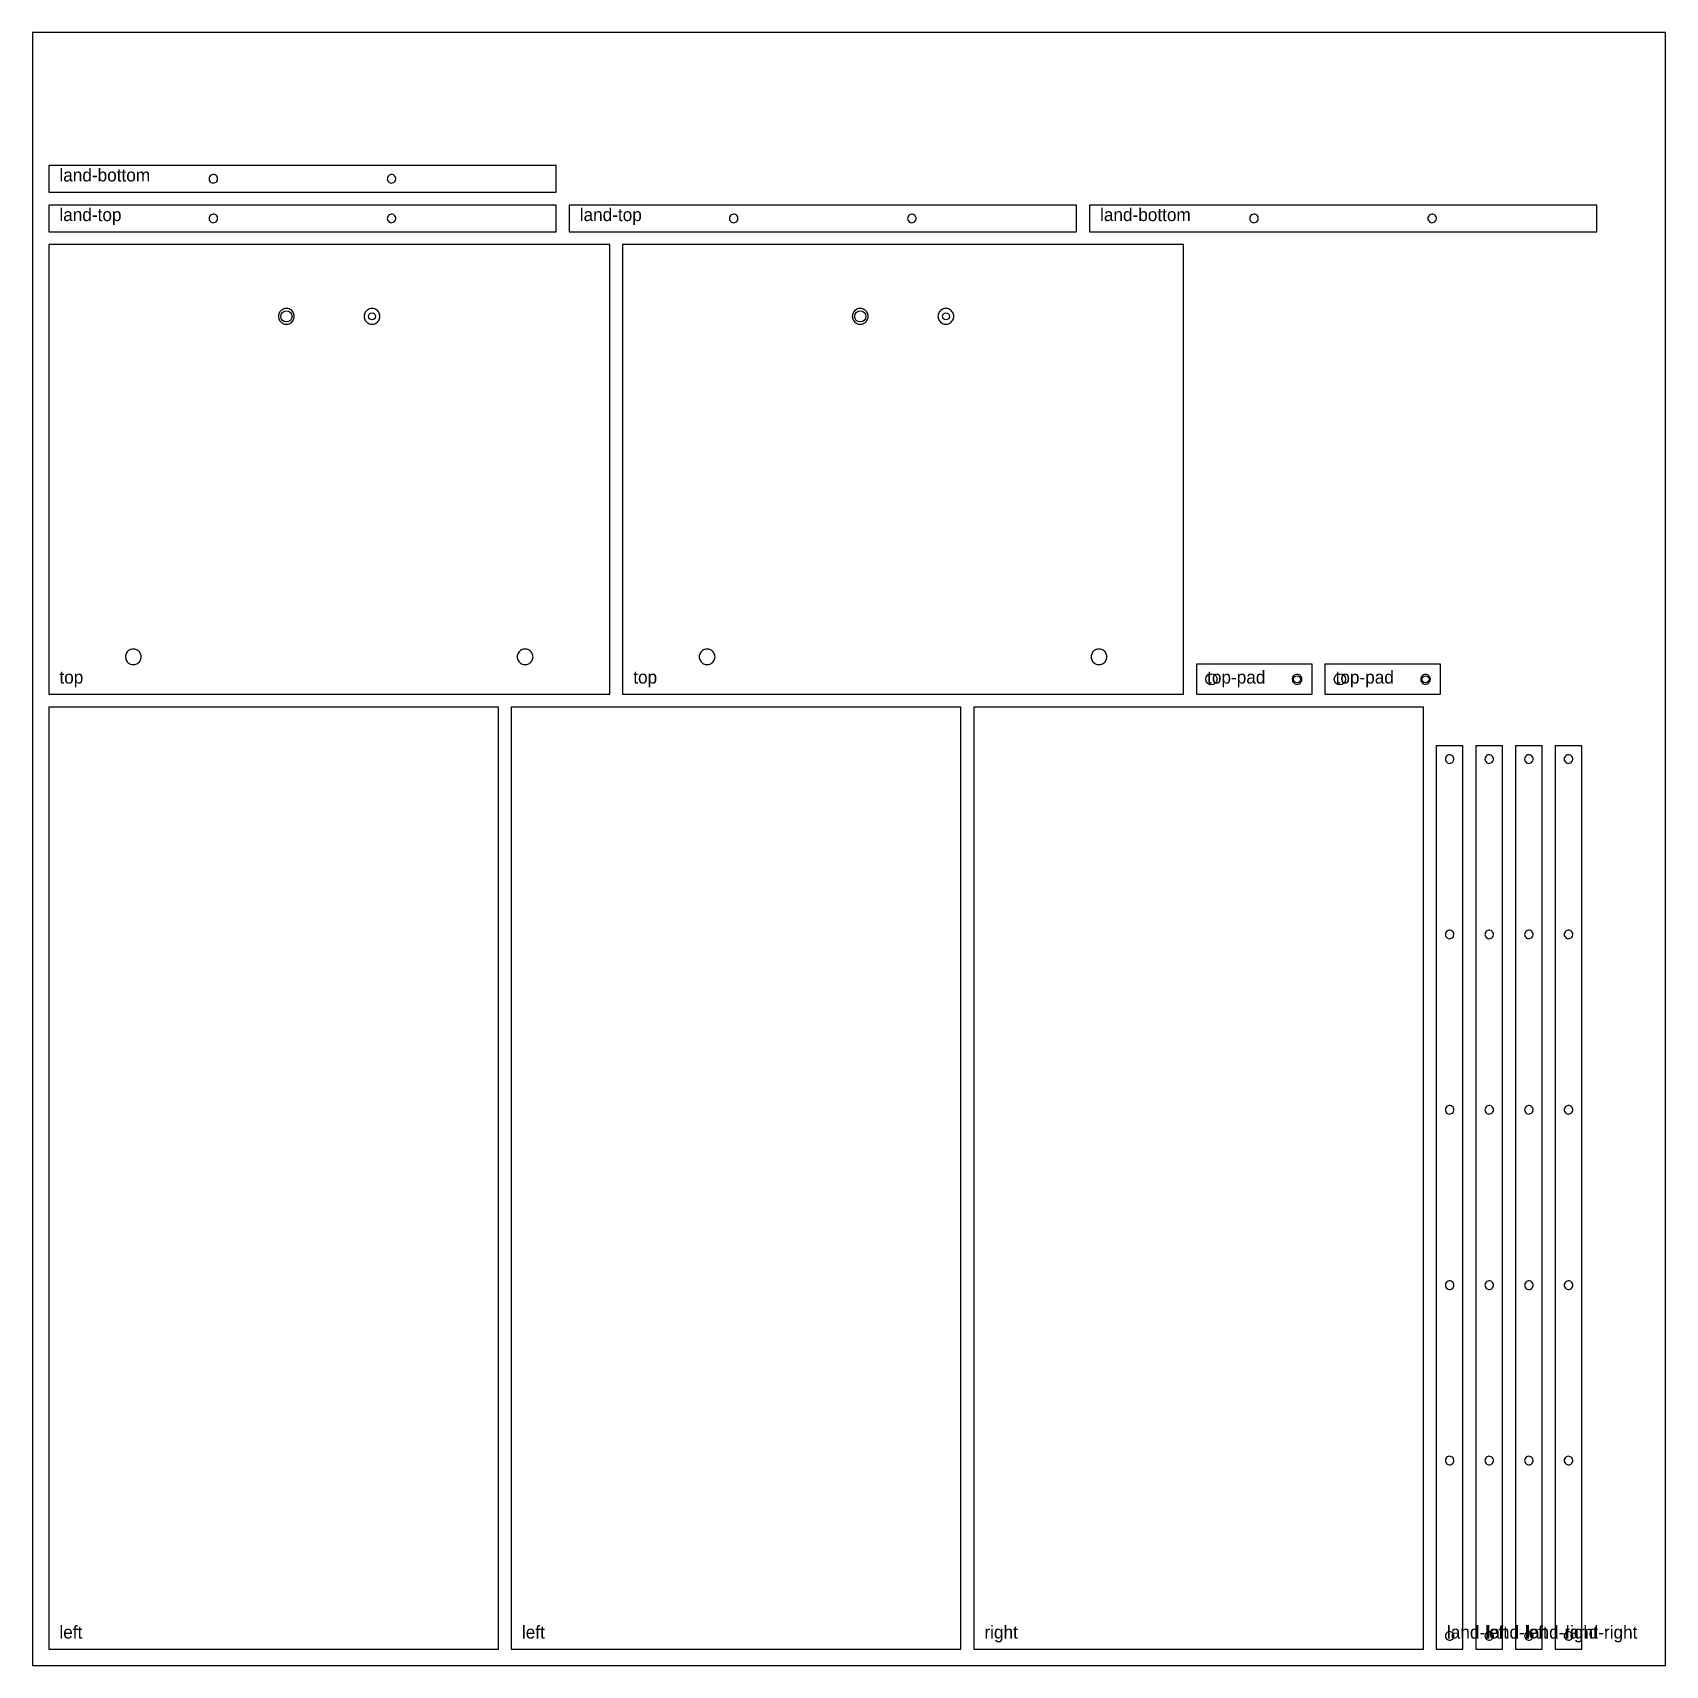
# Model space of a CAD drawing. Header units: millimetres. Extents: x 0 to 1525, y 0 to 1525.
import ezdxf

# ---------------------------------------------------------------- set-up
doc = ezdxf.new("R2010")
doc.units = ezdxf.units.MM
for name, color, linetype in [('CUT_INSIDE', 5, 'Continuous'), ('CUT_OUTSIDE', 1, 'Continuous'), ('POCKET_10MM', 3, 'Continuous'), ('POCKET_12MM', 3, 'Continuous'), ('POCKET_15MM', 3, 'Continuous')]:
    doc.layers.add(name, color=color, linetype=linetype)

msp = doc.modelspace()

# ---------------------------------------------------------------- linework, layer by layer
at = {"layer": 'CUT_INSIDE'}
for centre, radius in [((237, 1260), 5.25), ((317, 1260), 3.25), ((773, 1260), 5.25), ((853, 1260), 3.25), ((1101, 921), 5.25), ((1181, 921), 3.25), ((1221, 921), 5.25), ((1301, 921), 3.25)]:
    msp.add_circle(centre, radius, dxfattribs=at)
at = {"layer": 'CUT_OUTSIDE'}
for points in [[(15, 1376), (489, 1376), (489, 1401), (15, 1401), (15, 1376)], [(15, 1339), (489, 1339), (489, 1364), (15, 1364), (15, 1339)], [(501, 1339), (975, 1339), (975, 1364), (501, 1364), (501, 1339)], [(987, 1339), (1461, 1339), (1461, 1364), (987, 1364), (987, 1339)], [(15, 1327), (15, 907), (539, 907), (539, 1327), (15, 1327)], [(551, 1327), (551, 907), (1075, 907), (1075, 1327), (551, 1327)], [(1087, 935), (1087, 907), (1195, 907), (1195, 935), (1087, 935)], [(1207, 935), (1207, 907), (1315, 907), (1315, 935), (1207, 935)], [(435, 15), (435, 895), (15, 895), (15, 15), (435, 15)], [(867, 15), (867, 895), (447, 895), (447, 15), (867, 15)], [(879, 895), (879, 15), (1299, 15), (1299, 895), (879, 895)], [(1311, 15), (1336, 15), (1336, 859), (1311, 859), (1311, 15)], [(1348, 15), (1373, 15), (1373, 859), (1348, 859), (1348, 15)], [(1385, 15), (1410, 15), (1410, 859), (1385, 859), (1385, 15)], [(1422, 15), (1447, 15), (1447, 859), (1422, 859), (1422, 15)]]:
    msp.add_lwpolyline(points, close=True, dxfattribs=at)
at = {"layer": 'POCKET_10MM'}
for points in [[(1185.5, 921), (1185.4, 922), (1185.1, 923), (1184.5, 923.8), (1183.8, 924.5), (1183, 925.1), (1182, 925.4), (1181, 925.5), (1180, 925.4), (1179, 925.1), (1178.2, 924.5), (1177.5, 923.8), (1176.9, 923), (1176.6, 922), (1176.5, 921), (1176.6, 920), (1176.9, 919), (1177.5, 918.2), (1178.2, 917.5), (1179, 916.9), (1180, 916.6), (1181, 916.5), (1182, 916.6), (1183, 916.9), (1183.8, 917.5), (1184.5, 918.2), (1185.1, 919), (1185.4, 920), (1185.5, 921)], [(1305.5, 921), (1305.4, 922), (1305.1, 923), (1304.5, 923.8), (1303.8, 924.5), (1303, 925.1), (1302, 925.4), (1301, 925.5), (1300, 925.4), (1299, 925.1), (1298.2, 924.5), (1297.5, 923.8), (1296.9, 923), (1296.6, 922), (1296.5, 921), (1296.6, 920), (1296.9, 919), (1297.5, 918.2), (1298.2, 917.5), (1299, 916.9), (1300, 916.6), (1301, 916.5), (1302, 916.6), (1303, 916.9), (1303.8, 917.5), (1304.5, 918.2), (1305.1, 919), (1305.4, 920), (1305.5, 921)]]:
    msp.add_lwpolyline(points, close=True, dxfattribs=at)
at = {"layer": 'POCKET_12MM'}
for points in [[(164.8, 1388.5), (165, 1387.5), (165.3, 1386.6), (165.9, 1385.8), (166.7, 1385.1), (167.6, 1384.7), (168.6, 1384.5), (169.6, 1384.6), (170.5, 1384.9), (171.4, 1385.4), (172.1, 1386.1), (172.6, 1387), (172.8, 1388), (172.8, 1389), (172.6, 1390), (172.1, 1390.9), (171.4, 1391.6), (170.5, 1392.1), (169.6, 1392.4), (168.6, 1392.5), (167.6, 1392.3), (166.7, 1391.9), (165.9, 1391.2), (165.3, 1390.4), (165, 1389.5), (164.8, 1388.5)], [(331.2, 1388.5), (331.3, 1387.5), (331.7, 1386.6), (332.3, 1385.8), (333, 1385.1), (333.9, 1384.7), (334.9, 1384.5), (335.9, 1384.6), (336.9, 1384.9), (337.7, 1385.4), (338.4, 1386.1), (338.9, 1387), (339.1, 1388), (339.1, 1389), (338.9, 1390), (338.4, 1390.9), (337.7, 1391.6), (336.9, 1392.1), (335.9, 1392.4), (334.9, 1392.5), (333.9, 1392.3), (333, 1391.9), (332.3, 1391.2), (331.7, 1390.4), (331.3, 1389.5), (331.2, 1388.5)], [(164.8, 1351.5), (165, 1350.5), (165.3, 1349.6), (165.9, 1348.8), (166.7, 1348.1), (167.6, 1347.7), (168.6, 1347.5), (169.6, 1347.6), (170.5, 1347.9), (171.4, 1348.4), (172.1, 1349.1), (172.6, 1350), (172.8, 1351), (172.8, 1352), (172.6, 1353), (172.1, 1353.9), (171.4, 1354.6), (170.5, 1355.1), (169.6, 1355.4), (168.6, 1355.5), (167.6, 1355.3), (166.7, 1354.9), (165.9, 1354.2), (165.3, 1353.4), (165, 1352.5), (164.8, 1351.5)], [(331.2, 1351.5), (331.3, 1350.5), (331.7, 1349.6), (332.3, 1348.8), (333, 1348.1), (333.9, 1347.7), (334.9, 1347.5), (335.9, 1347.6), (336.9, 1347.9), (337.7, 1348.4), (338.4, 1349.1), (338.9, 1350), (339.1, 1351), (339.1, 1352), (338.9, 1353), (338.4, 1353.9), (337.7, 1354.6), (336.9, 1355.1), (335.9, 1355.4), (334.9, 1355.5), (333.9, 1355.3), (333, 1354.9), (332.3, 1354.2), (331.7, 1353.4), (331.3, 1352.5), (331.2, 1351.5)], [(650.8, 1351.5), (651, 1350.5), (651.3, 1349.6), (651.9, 1348.8), (652.7, 1348.1), (653.6, 1347.7), (654.6, 1347.5), (655.6, 1347.6), (656.5, 1347.9), (657.4, 1348.4), (658.1, 1349.1), (658.6, 1350), (658.8, 1351), (658.8, 1352), (658.6, 1353), (658.1, 1353.9), (657.4, 1354.6), (656.5, 1355.1), (655.6, 1355.4), (654.6, 1355.5), (653.6, 1355.3), (652.7, 1354.9), (651.9, 1354.2), (651.3, 1353.4), (651, 1352.5), (650.8, 1351.5)], [(817.2, 1351.5), (817.3, 1350.5), (817.7, 1349.6), (818.3, 1348.8), (819, 1348.1), (819.9, 1347.7), (820.9, 1347.5), (821.9, 1347.6), (822.9, 1347.9), (823.7, 1348.4), (824.4, 1349.1), (824.9, 1350), (825.1, 1351), (825.1, 1352), (824.9, 1353), (824.4, 1353.9), (823.7, 1354.6), (822.9, 1355.1), (821.9, 1355.4), (820.9, 1355.5), (819.9, 1355.3), (819, 1354.9), (818.3, 1354.2), (817.7, 1353.4), (817.3, 1352.5), (817.2, 1351.5)], [(1136.8, 1351.5), (1137, 1350.5), (1137.3, 1349.6), (1137.9, 1348.8), (1138.7, 1348.1), (1139.6, 1347.7), (1140.6, 1347.5), (1141.6, 1347.6), (1142.5, 1347.9), (1143.4, 1348.4), (1144.1, 1349.1), (1144.6, 1350), (1144.8, 1351), (1144.8, 1352), (1144.6, 1353), (1144.1, 1353.9), (1143.4, 1354.6), (1142.5, 1355.1), (1141.6, 1355.4), (1140.6, 1355.5), (1139.6, 1355.3), (1138.7, 1354.9), (1137.9, 1354.2), (1137.3, 1353.4), (1137, 1352.5), (1136.8, 1351.5)], [(1303.2, 1351.5), (1303.3, 1350.5), (1303.7, 1349.6), (1304.3, 1348.8), (1305, 1348.1), (1305.9, 1347.7), (1306.9, 1347.5), (1307.9, 1347.6), (1308.9, 1347.9), (1309.7, 1348.4), (1310.4, 1349.1), (1310.9, 1350), (1311.1, 1351), (1311.1, 1352), (1310.9, 1353), (1310.4, 1353.9), (1309.7, 1354.6), (1308.9, 1355.1), (1307.9, 1355.4), (1306.9, 1355.5), (1305.9, 1355.3), (1305, 1354.9), (1304.3, 1354.2), (1303.7, 1353.4), (1303.3, 1352.5), (1303.2, 1351.5)], [(1319.5, 846.5), (1319.6, 845.5), (1320, 844.6), (1320.6, 843.8), (1321.4, 843.1), (1322.3, 842.7), (1323.2, 842.5), (1324.2, 842.6), (1325.2, 842.9), (1326, 843.4), (1326.7, 844.1), (1327.2, 845), (1327.5, 846), (1327.5, 847), (1327.2, 848), (1326.7, 848.9), (1326, 849.6), (1325.2, 850.1), (1324.2, 850.4), (1323.2, 850.5), (1322.3, 850.3), (1321.4, 849.9), (1320.6, 849.2), (1320, 848.4), (1319.6, 847.5), (1319.5, 846.5)], [(1356.5, 846.5), (1356.6, 845.5), (1357, 844.6), (1357.6, 843.8), (1358.4, 843.1), (1359.3, 842.7), (1360.2, 842.5), (1361.2, 842.6), (1362.2, 842.9), (1363, 843.4), (1363.7, 844.1), (1364.2, 845), (1364.5, 846), (1364.5, 847), (1364.2, 848), (1363.7, 848.9), (1363, 849.6), (1362.2, 850.1), (1361.2, 850.4), (1360.2, 850.5), (1359.3, 850.3), (1358.4, 849.9), (1357.6, 849.2), (1357, 848.4), (1356.6, 847.5), (1356.5, 846.5)], [(1393.5, 846.5), (1393.6, 845.5), (1394, 844.6), (1394.6, 843.8), (1395.4, 843.1), (1396.3, 842.7), (1397.2, 842.5), (1398.2, 842.6), (1399.2, 842.9), (1400, 843.4), (1400.7, 844.1), (1401.2, 845), (1401.5, 846), (1401.5, 847), (1401.2, 848), (1400.7, 848.9), (1400, 849.6), (1399.2, 850.1), (1398.2, 850.4), (1397.2, 850.5), (1396.3, 850.3), (1395.4, 849.9), (1394.6, 849.2), (1394, 848.4), (1393.6, 847.5), (1393.5, 846.5)], [(1430.5, 846.5), (1430.6, 845.5), (1431, 844.6), (1431.6, 843.8), (1432.4, 843.1), (1433.3, 842.7), (1434.2, 842.5), (1435.2, 842.6), (1436.2, 842.9), (1437, 843.4), (1437.7, 844.1), (1438.2, 845), (1438.5, 846), (1438.5, 847), (1438.2, 848), (1437.7, 848.9), (1437, 849.6), (1436.2, 850.1), (1435.2, 850.4), (1434.2, 850.5), (1433.3, 850.3), (1432.4, 849.9), (1431.6, 849.2), (1431, 848.4), (1430.6, 847.5), (1430.5, 846.5)], [(1319.5, 682.7), (1319.6, 681.7), (1320, 680.8), (1320.6, 680), (1321.4, 679.3), (1322.3, 678.9), (1323.2, 678.7), (1324.2, 678.8), (1325.2, 679.1), (1326, 679.6), (1326.7, 680.3), (1327.2, 681.2), (1327.5, 682.2), (1327.5, 683.2), (1327.2, 684.2), (1326.7, 685.1), (1326, 685.8), (1325.2, 686.3), (1324.2, 686.6), (1323.2, 686.7), (1322.3, 686.5), (1321.4, 686.1), (1320.6, 685.4), (1320, 684.6), (1319.6, 683.7), (1319.5, 682.7)], [(1356.5, 682.7), (1356.6, 681.7), (1357, 680.8), (1357.6, 680), (1358.4, 679.3), (1359.3, 678.9), (1360.2, 678.7), (1361.2, 678.8), (1362.2, 679.1), (1363, 679.6), (1363.7, 680.3), (1364.2, 681.2), (1364.5, 682.2), (1364.5, 683.2), (1364.2, 684.2), (1363.7, 685.1), (1363, 685.8), (1362.2, 686.3), (1361.2, 686.6), (1360.2, 686.7), (1359.3, 686.5), (1358.4, 686.1), (1357.6, 685.4), (1357, 684.6), (1356.6, 683.7), (1356.5, 682.7)], [(1393.5, 682.7), (1393.6, 681.7), (1394, 680.8), (1394.6, 680), (1395.4, 679.3), (1396.3, 678.9), (1397.2, 678.7), (1398.2, 678.8), (1399.2, 679.1), (1400, 679.6), (1400.7, 680.3), (1401.2, 681.2), (1401.5, 682.2), (1401.5, 683.2), (1401.2, 684.2), (1400.7, 685.1), (1400, 685.8), (1399.2, 686.3), (1398.2, 686.6), (1397.2, 686.7), (1396.3, 686.5), (1395.4, 686.1), (1394.6, 685.4), (1394, 684.6), (1393.6, 683.7), (1393.5, 682.7)], [(1430.5, 682.7), (1430.6, 681.7), (1431, 680.8), (1431.6, 680), (1432.4, 679.3), (1433.3, 678.9), (1434.2, 678.7), (1435.2, 678.8), (1436.2, 679.1), (1437, 679.6), (1437.7, 680.3), (1438.2, 681.2), (1438.5, 682.2), (1438.5, 683.2), (1438.2, 684.2), (1437.7, 685.1), (1437, 685.8), (1436.2, 686.3), (1435.2, 686.6), (1434.2, 686.7), (1433.3, 686.5), (1432.4, 686.1), (1431.6, 685.4), (1431, 684.6), (1430.6, 683.7), (1430.5, 682.7)], [(1319.5, 518.9), (1319.6, 517.9), (1320, 517), (1320.6, 516.2), (1321.4, 515.5), (1322.3, 515.1), (1323.2, 514.9), (1324.2, 515), (1325.2, 515.3), (1326, 515.8), (1326.7, 516.5), (1327.2, 517.4), (1327.5, 518.4), (1327.5, 519.4), (1327.2, 520.4), (1326.7, 521.3), (1326, 522), (1325.2, 522.5), (1324.2, 522.8), (1323.2, 522.9), (1322.3, 522.7), (1321.4, 522.3), (1320.6, 521.6), (1320, 520.8), (1319.6, 519.9), (1319.5, 518.9)], [(1356.5, 518.9), (1356.6, 517.9), (1357, 517), (1357.6, 516.2), (1358.4, 515.5), (1359.3, 515.1), (1360.2, 514.9), (1361.2, 515), (1362.2, 515.3), (1363, 515.8), (1363.7, 516.5), (1364.2, 517.4), (1364.5, 518.4), (1364.5, 519.4), (1364.2, 520.4), (1363.7, 521.3), (1363, 522), (1362.2, 522.5), (1361.2, 522.8), (1360.2, 522.9), (1359.3, 522.7), (1358.4, 522.3), (1357.6, 521.6), (1357, 520.8), (1356.6, 519.9), (1356.5, 518.9)], [(1393.5, 518.9), (1393.6, 517.9), (1394, 517), (1394.6, 516.2), (1395.4, 515.5), (1396.3, 515.1), (1397.2, 514.9), (1398.2, 515), (1399.2, 515.3), (1400, 515.8), (1400.7, 516.5), (1401.2, 517.4), (1401.5, 518.4), (1401.5, 519.4), (1401.2, 520.4), (1400.7, 521.3), (1400, 522), (1399.2, 522.5), (1398.2, 522.8), (1397.2, 522.9), (1396.3, 522.7), (1395.4, 522.3), (1394.6, 521.6), (1394, 520.8), (1393.6, 519.9), (1393.5, 518.9)], [(1430.5, 518.9), (1430.6, 517.9), (1431, 517), (1431.6, 516.2), (1432.4, 515.5), (1433.3, 515.1), (1434.2, 514.9), (1435.2, 515), (1436.2, 515.3), (1437, 515.8), (1437.7, 516.5), (1438.2, 517.4), (1438.5, 518.4), (1438.5, 519.4), (1438.2, 520.4), (1437.7, 521.3), (1437, 522), (1436.2, 522.5), (1435.2, 522.8), (1434.2, 522.9), (1433.3, 522.7), (1432.4, 522.3), (1431.6, 521.6), (1431, 520.8), (1430.6, 519.9), (1430.5, 518.9)], [(1319.5, 355.1), (1319.6, 354.1), (1320, 353.2), (1320.6, 352.4), (1321.4, 351.7), (1322.3, 351.3), (1323.2, 351.1), (1324.2, 351.2), (1325.2, 351.5), (1326, 352), (1326.7, 352.7), (1327.2, 353.6), (1327.5, 354.6), (1327.5, 355.6), (1327.2, 356.6), (1326.7, 357.5), (1326, 358.2), (1325.2, 358.7), (1324.2, 359), (1323.2, 359.1), (1322.3, 358.9), (1321.4, 358.5), (1320.6, 357.8), (1320, 357), (1319.6, 356.1), (1319.5, 355.1)], [(1356.5, 355.1), (1356.6, 354.1), (1357, 353.2), (1357.6, 352.4), (1358.4, 351.7), (1359.3, 351.3), (1360.2, 351.1), (1361.2, 351.2), (1362.2, 351.5), (1363, 352), (1363.7, 352.7), (1364.2, 353.6), (1364.5, 354.6), (1364.5, 355.6), (1364.2, 356.6), (1363.7, 357.5), (1363, 358.2), (1362.2, 358.7), (1361.2, 359), (1360.2, 359.1), (1359.3, 358.9), (1358.4, 358.5), (1357.6, 357.8), (1357, 357), (1356.6, 356.1), (1356.5, 355.1)], [(1393.5, 355.1), (1393.6, 354.1), (1394, 353.2), (1394.6, 352.4), (1395.4, 351.7), (1396.3, 351.3), (1397.2, 351.1), (1398.2, 351.2), (1399.2, 351.5), (1400, 352), (1400.7, 352.7), (1401.2, 353.6), (1401.5, 354.6), (1401.5, 355.6), (1401.2, 356.6), (1400.7, 357.5), (1400, 358.2), (1399.2, 358.7), (1398.2, 359), (1397.2, 359.1), (1396.3, 358.9), (1395.4, 358.5), (1394.6, 357.8), (1394, 357), (1393.6, 356.1), (1393.5, 355.1)], [(1430.5, 355.1), (1430.6, 354.1), (1431, 353.2), (1431.6, 352.4), (1432.4, 351.7), (1433.3, 351.3), (1434.2, 351.1), (1435.2, 351.2), (1436.2, 351.5), (1437, 352), (1437.7, 352.7), (1438.2, 353.6), (1438.5, 354.6), (1438.5, 355.6), (1438.2, 356.6), (1437.7, 357.5), (1437, 358.2), (1436.2, 358.7), (1435.2, 359), (1434.2, 359.1), (1433.3, 358.9), (1432.4, 358.5), (1431.6, 357.8), (1431, 357), (1430.6, 356.1), (1430.5, 355.1)], [(1319.5, 191.3), (1319.6, 190.3), (1320, 189.4), (1320.6, 188.6), (1321.4, 187.9), (1322.3, 187.5), (1323.2, 187.3), (1324.2, 187.4), (1325.2, 187.7), (1326, 188.2), (1326.7, 188.9), (1327.2, 189.8), (1327.5, 190.8), (1327.5, 191.8), (1327.2, 192.8), (1326.7, 193.7), (1326, 194.4), (1325.2, 194.9), (1324.2, 195.2), (1323.2, 195.3), (1322.3, 195.1), (1321.4, 194.7), (1320.6, 194), (1320, 193.2), (1319.6, 192.3), (1319.5, 191.3)], [(1356.5, 191.3), (1356.6, 190.3), (1357, 189.4), (1357.6, 188.6), (1358.4, 187.9), (1359.3, 187.5), (1360.2, 187.3), (1361.2, 187.4), (1362.2, 187.7), (1363, 188.2), (1363.7, 188.9), (1364.2, 189.8), (1364.5, 190.8), (1364.5, 191.8), (1364.2, 192.8), (1363.7, 193.7), (1363, 194.4), (1362.2, 194.9), (1361.2, 195.2), (1360.2, 195.3), (1359.3, 195.1), (1358.4, 194.7), (1357.6, 194), (1357, 193.2), (1356.6, 192.3), (1356.5, 191.3)], [(1393.5, 191.3), (1393.6, 190.3), (1394, 189.4), (1394.6, 188.6), (1395.4, 187.9), (1396.3, 187.5), (1397.2, 187.3), (1398.2, 187.4), (1399.2, 187.7), (1400, 188.2), (1400.7, 188.9), (1401.2, 189.8), (1401.5, 190.8), (1401.5, 191.8), (1401.2, 192.8), (1400.7, 193.7), (1400, 194.4), (1399.2, 194.9), (1398.2, 195.2), (1397.2, 195.3), (1396.3, 195.1), (1395.4, 194.7), (1394.6, 194), (1394, 193.2), (1393.6, 192.3), (1393.5, 191.3)], [(1430.5, 191.3), (1430.6, 190.3), (1431, 189.4), (1431.6, 188.6), (1432.4, 187.9), (1433.3, 187.5), (1434.2, 187.3), (1435.2, 187.4), (1436.2, 187.7), (1437, 188.2), (1437.7, 188.9), (1438.2, 189.8), (1438.5, 190.8), (1438.5, 191.8), (1438.2, 192.8), (1437.7, 193.7), (1437, 194.4), (1436.2, 194.9), (1435.2, 195.2), (1434.2, 195.3), (1433.3, 195.1), (1432.4, 194.7), (1431.6, 194), (1431, 193.2), (1430.6, 192.3), (1430.5, 191.3)], [(1319.5, 27.5), (1319.6, 26.5), (1320, 25.6), (1320.6, 24.8), (1321.4, 24.1), (1322.3, 23.7), (1323.2, 23.5), (1324.2, 23.6), (1325.2, 23.9), (1326, 24.4), (1326.7, 25.1), (1327.2, 26), (1327.5, 27), (1327.5, 28), (1327.2, 29), (1326.7, 29.9), (1326, 30.6), (1325.2, 31.1), (1324.2, 31.4), (1323.2, 31.5), (1322.3, 31.3), (1321.4, 30.9), (1320.6, 30.2), (1320, 29.4), (1319.6, 28.5), (1319.5, 27.5)], [(1356.5, 27.5), (1356.6, 26.5), (1357, 25.6), (1357.6, 24.8), (1358.4, 24.1), (1359.3, 23.7), (1360.2, 23.5), (1361.2, 23.6), (1362.2, 23.9), (1363, 24.4), (1363.7, 25.1), (1364.2, 26), (1364.5, 27), (1364.5, 28), (1364.2, 29), (1363.7, 29.9), (1363, 30.6), (1362.2, 31.1), (1361.2, 31.4), (1360.2, 31.5), (1359.3, 31.3), (1358.4, 30.9), (1357.6, 30.2), (1357, 29.4), (1356.6, 28.5), (1356.5, 27.5)], [(1393.5, 27.5), (1393.6, 26.5), (1394, 25.6), (1394.6, 24.8), (1395.4, 24.1), (1396.3, 23.7), (1397.2, 23.5), (1398.2, 23.6), (1399.2, 23.9), (1400, 24.4), (1400.7, 25.1), (1401.2, 26), (1401.5, 27), (1401.5, 28), (1401.2, 29), (1400.7, 29.9), (1400, 30.6), (1399.2, 31.1), (1398.2, 31.4), (1397.2, 31.5), (1396.3, 31.3), (1395.4, 30.9), (1394.6, 30.2), (1394, 29.4), (1393.6, 28.5), (1393.5, 27.5)], [(1430.5, 27.5), (1430.6, 26.5), (1431, 25.6), (1431.6, 24.8), (1432.4, 24.1), (1433.3, 23.7), (1434.2, 23.5), (1435.2, 23.6), (1436.2, 23.9), (1437, 24.4), (1437.7, 25.1), (1438.2, 26), (1438.5, 27), (1438.5, 28), (1438.2, 29), (1437.7, 29.9), (1437, 30.6), (1436.2, 31.1), (1435.2, 31.4), (1434.2, 31.5), (1433.3, 31.3), (1432.4, 30.9), (1431.6, 30.2), (1431, 29.4), (1430.6, 28.5), (1430.5, 27.5)]]:
    msp.add_lwpolyline(points, close=True, dxfattribs=at)
at = {"layer": 'POCKET_15MM'}
for points in [[(244.3, 1260), (244.3, 1261), (244.1, 1262), (243.7, 1262.9), (243.3, 1263.8), (242.7, 1264.6), (242, 1265.4), (241.2, 1266), (240.4, 1266.5), (239.5, 1266.9), (238.5, 1267.2), (237.5, 1267.3), (236.5, 1267.3), (235.5, 1267.2), (234.5, 1266.9), (233.6, 1266.5), (232.8, 1266), (232, 1265.4), (231.3, 1264.6), (230.7, 1263.8), (230.3, 1262.9), (229.9, 1262), (229.7, 1261), (229.7, 1260), (229.7, 1259), (229.9, 1258), (230.3, 1257.1), (230.7, 1256.2), (231.3, 1255.4), (232, 1254.6), (232.8, 1254), (233.6, 1253.5), (234.5, 1253.1), (235.5, 1252.8), (236.5, 1252.7), (237.5, 1252.7), (238.5, 1252.8), (239.5, 1253.1), (240.4, 1253.5), (241.2, 1254), (242, 1254.6), (242.7, 1255.4), (243.3, 1256.2), (243.7, 1257.1), (244.1, 1258), (244.3, 1259), (244.3, 1260)], [(324.4, 1260), (324.3, 1261), (324.1, 1262), (323.7, 1262.9), (323.3, 1263.8), (322.7, 1264.6), (322, 1265.4), (321.2, 1266), (320.4, 1266.5), (319.5, 1266.9), (318.5, 1267.2), (317.5, 1267.3), (316.5, 1267.3), (315.5, 1267.2), (314.5, 1266.9), (313.6, 1266.5), (312.8, 1266), (312, 1265.4), (311.3, 1264.6), (310.7, 1263.8), (310.3, 1262.9), (309.9, 1262), (309.7, 1261), (309.6, 1260), (309.7, 1259), (309.9, 1258), (310.3, 1257.1), (310.7, 1256.2), (311.3, 1255.4), (312, 1254.6), (312.8, 1254), (313.6, 1253.5), (314.5, 1253.1), (315.5, 1252.8), (316.5, 1252.7), (317.5, 1252.7), (318.5, 1252.8), (319.5, 1253.1), (320.4, 1253.5), (321.2, 1254), (322, 1254.6), (322.7, 1255.4), (323.3, 1256.2), (323.7, 1257.1), (324.1, 1258), (324.3, 1259), (324.4, 1260)], [(780.4, 1260), (780.3, 1261), (780.1, 1262), (779.7, 1262.9), (779.3, 1263.8), (778.7, 1264.6), (778, 1265.4), (777.2, 1266), (776.4, 1266.5), (775.5, 1266.9), (774.5, 1267.2), (773.5, 1267.3), (772.5, 1267.3), (771.5, 1267.2), (770.5, 1266.9), (769.6, 1266.5), (768.8, 1266), (768, 1265.4), (767.3, 1264.6), (766.7, 1263.8), (766.3, 1262.9), (765.9, 1262), (765.7, 1261), (765.6, 1260), (765.7, 1259), (765.9, 1258), (766.3, 1257.1), (766.7, 1256.2), (767.3, 1255.4), (768, 1254.6), (768.8, 1254), (769.6, 1253.5), (770.5, 1253.1), (771.5, 1252.8), (772.5, 1252.7), (773.5, 1252.7), (774.5, 1252.8), (775.5, 1253.1), (776.4, 1253.5), (777.2, 1254), (778, 1254.6), (778.7, 1255.4), (779.3, 1256.2), (779.7, 1257.1), (780.1, 1258), (780.3, 1259), (780.4, 1260)], [(860.4, 1260), (860.3, 1261), (860.1, 1262), (859.7, 1262.9), (859.3, 1263.8), (858.7, 1264.6), (858, 1265.4), (857.2, 1266), (856.4, 1266.5), (855.5, 1266.9), (854.5, 1267.2), (853.5, 1267.3), (852.5, 1267.3), (851.5, 1267.2), (850.5, 1266.9), (849.6, 1266.5), (848.8, 1266), (848, 1265.4), (847.3, 1264.6), (846.7, 1263.8), (846.3, 1262.9), (845.9, 1262), (845.7, 1261), (845.6, 1260), (845.7, 1259), (845.9, 1258), (846.3, 1257.1), (846.7, 1256.2), (847.3, 1255.4), (848, 1254.6), (848.8, 1254), (849.6, 1253.5), (850.5, 1253.1), (851.5, 1252.8), (852.5, 1252.7), (853.5, 1252.7), (854.5, 1252.8), (855.5, 1253.1), (856.4, 1253.5), (857.2, 1254), (858, 1254.6), (858.7, 1255.4), (859.3, 1256.2), (859.7, 1257.1), (860.1, 1258), (860.3, 1259), (860.4, 1260)], [(101.3, 942), (101.3, 943), (101.1, 944), (100.7, 944.9), (100.3, 945.8), (99.7, 946.6), (99, 947.4), (98.2, 948), (97.4, 948.5), (96.5, 948.9), (95.5, 949.2), (94.5, 949.3), (93.5, 949.3), (92.5, 949.2), (91.5, 948.9), (90.6, 948.5), (89.8, 948), (89, 947.4), (88.3, 946.6), (87.7, 945.8), (87.3, 944.9), (86.9, 944), (86.7, 943), (86.7, 942), (86.7, 941), (86.9, 940), (87.3, 939.1), (87.7, 938.2), (88.3, 937.4), (89, 936.6), (89.8, 936), (90.6, 935.5), (91.5, 935.1), (92.5, 934.8), (93.5, 934.7), (94.5, 934.7), (95.5, 934.8), (96.5, 935.1), (97.4, 935.5), (98.2, 936), (99, 936.6), (99.7, 937.4), (100.3, 938.2), (100.7, 939.1), (101.1, 940), (101.3, 941), (101.3, 942)], [(467.4, 942), (467.3, 943), (467.1, 944), (466.7, 944.9), (466.3, 945.8), (465.7, 946.6), (465, 947.4), (464.2, 948), (463.4, 948.5), (462.5, 948.9), (461.5, 949.2), (460.5, 949.3), (459.5, 949.3), (458.5, 949.2), (457.5, 948.9), (456.6, 948.5), (455.8, 948), (455, 947.4), (454.3, 946.6), (453.7, 945.8), (453.3, 944.9), (452.9, 944), (452.7, 943), (452.6, 942), (452.7, 941), (452.9, 940), (453.3, 939.1), (453.7, 938.2), (454.3, 937.4), (455, 936.6), (455.8, 936), (456.6, 935.5), (457.5, 935.1), (458.5, 934.8), (459.5, 934.7), (460.5, 934.7), (461.5, 934.8), (462.5, 935.1), (463.4, 935.5), (464.2, 936), (465, 936.6), (465.7, 937.4), (466.3, 938.2), (466.7, 939.1), (467.1, 940), (467.3, 941), (467.4, 942)], [(637.4, 942), (637.3, 943), (637.1, 944), (636.7, 944.9), (636.3, 945.8), (635.7, 946.6), (635, 947.4), (634.2, 948), (633.4, 948.5), (632.5, 948.9), (631.5, 949.2), (630.5, 949.3), (629.5, 949.3), (628.5, 949.2), (627.5, 948.9), (626.6, 948.5), (625.8, 948), (625, 947.4), (624.3, 946.6), (623.7, 945.8), (623.3, 944.9), (622.9, 944), (622.7, 943), (622.6, 942), (622.7, 941), (622.9, 940), (623.3, 939.1), (623.7, 938.2), (624.3, 937.4), (625, 936.6), (625.8, 936), (626.6, 935.5), (627.5, 935.1), (628.5, 934.8), (629.5, 934.7), (630.5, 934.7), (631.5, 934.8), (632.5, 935.1), (633.4, 935.5), (634.2, 936), (635, 936.6), (635.7, 937.4), (636.3, 938.2), (636.7, 939.1), (637.1, 940), (637.3, 941), (637.4, 942)], [(1003.4, 942), (1003.3, 943), (1003.1, 944), (1002.7, 944.9), (1002.3, 945.8), (1001.7, 946.6), (1001, 947.4), (1000.2, 948), (999.4, 948.5), (998.5, 948.9), (997.5, 949.2), (996.5, 949.3), (995.5, 949.3), (994.5, 949.2), (993.5, 948.9), (992.6, 948.5), (991.8, 948), (991, 947.4), (990.3, 946.6), (989.7, 945.8), (989.3, 944.9), (988.9, 944), (988.7, 943), (988.6, 942), (988.7, 941), (988.9, 940), (989.3, 939.1), (989.7, 938.2), (990.3, 937.4), (991, 936.6), (991.8, 936), (992.6, 935.5), (993.5, 935.1), (994.5, 934.8), (995.5, 934.7), (996.5, 934.7), (997.5, 934.8), (998.5, 935.1), (999.4, 935.5), (1000.2, 936), (1001, 936.6), (1001.7, 937.4), (1002.3, 938.2), (1002.7, 939.1), (1003.1, 940), (1003.3, 941), (1003.4, 942)]]:
    msp.add_lwpolyline(points, close=True, dxfattribs=at)
at = {"layer": 'SHEET_EDGE'}
msp.add_lwpolyline([(0, 0), (1525, 0), (1525, 1525), (0, 1525)], close=True, dxfattribs=at)

# ---------------------------------------------------------------- texts
at = {"layer": 'NOTES'}
for s, p in [('land-bottom', (25, 1386)), ('land-top', (25, 1349)), ('land-top', (511, 1349)), ('land-bottom', (997, 1349)), ('top', (25, 917)), ('top', (561, 917)), ('top-pad', (1097, 917)), ('top-pad', (1217, 917)), ('left', (25, 25)), ('left', (457, 25)), ('right', (889, 25)), ('land-left', (1321, 25)), ('land-left', (1358, 25)), ('land-right', (1395, 25)), ('land-right', (1432, 25))]:
    msp.add_text(s, height=12, dxfattribs=at).set_placement(p)

doc.saveas('drawing.dxf')
